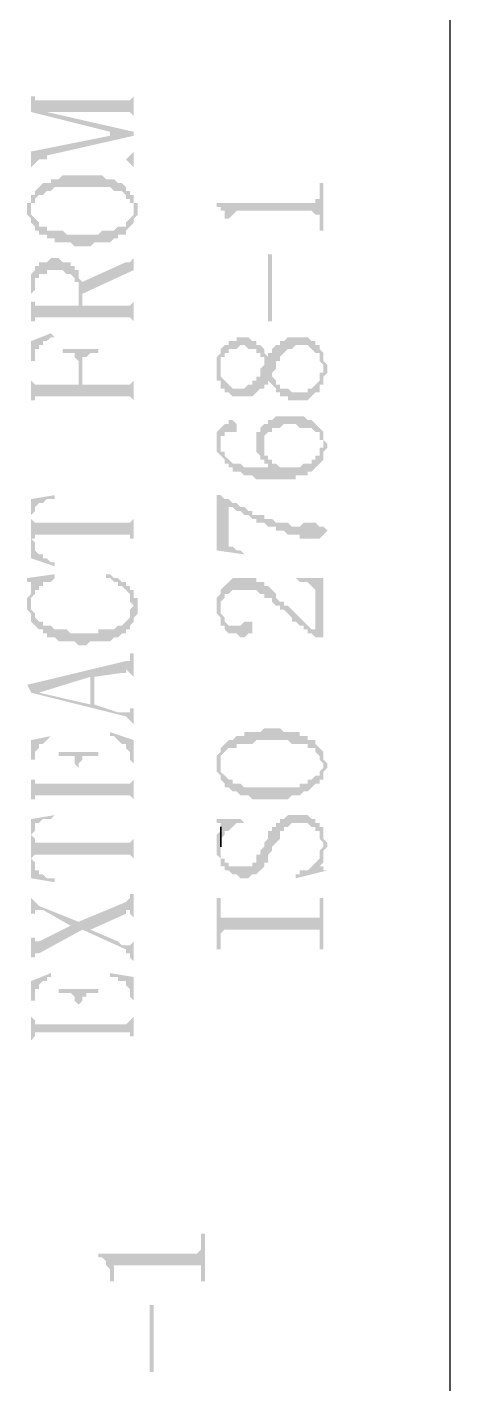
# Model space of a CAD drawing. Header units: millimetres. Extents: x 7018 to 13530, y 4187 to 5692.
# Drawn here: x 8896.66 to 8901.49, y 5595.41 to 5610.91 of the extents above; entities that cross this region are included whole.
import ezdxf

# ---------------------------------------------------------------- set-up
doc = ezdxf.new("R2010")
doc.units = ezdxf.units.MM

msp = doc.modelspace()

# ---------------------------------------------------------------- hatches: boundary and pattern name
at = {"transparency": 33554559}
for points in [[(8896.709, 5610.17), (8896.709, 5609.945), (8897.612, 5609.719), (8897.612, 5609.674), (8897.882, 5609.674), (8897.882, 5609.719), (8896.889, 5609.945), (8896.889, 5609.945), (8896.799, 5610.08), (8896.754, 5610.08), (8896.754, 5610.125), (8896.709, 5610.125)], [(8896.799, 5610.08), (8896.889, 5609.945), (8897.837, 5609.945), (8897.882, 5609.899), (8897.882, 5609.854), (8897.882, 5610.17), (8897.882, 5610.125), (8897.882, 5610.125), (8897.837, 5610.08), (8897.792, 5610.08)], [(8896.709, 5609.493), (8896.709, 5609.313), (8896.709, 5609.313), (8896.754, 5609.358), (8896.754, 5609.358), (8896.799, 5609.403), (8896.889, 5609.448), (8897.882, 5609.674), (8897.612, 5609.674)], [(8896.799, 5609.403), (8897.792, 5609.403), (8897.837, 5609.358), (8897.837, 5609.358), (8897.882, 5609.313), (8897.882, 5609.493), (8897.882, 5609.493), (8897.837, 5609.448), (8897.837, 5609.448), (8897.792, 5609.403), (8896.889, 5609.403), (8896.889, 5609.448)], [(8896.709, 5608.997), (8896.709, 5608.816), (8896.709, 5608.906), (8896.754, 5608.906), (8896.754, 5608.952), (8896.799, 5608.997), (8896.844, 5608.997), (8896.889, 5609.042), (8896.935, 5609.042), (8896.98, 5609.087), (8897.612, 5609.087), (8897.657, 5609.042), (8897.747, 5609.042), (8897.792, 5608.997), (8897.792, 5608.952), (8897.837, 5608.952), (8897.837, 5608.906), (8897.882, 5608.906), (8897.882, 5608.816), (8897.882, 5608.997), (8897.837, 5608.997), (8897.837, 5609.042), (8897.792, 5609.042), (8897.792, 5609.087), (8897.747, 5609.132), (8897.702, 5609.132), (8897.657, 5609.177), (8897.566, 5609.177), (8897.521, 5609.222), (8897.07, 5609.222), (8897.025, 5609.177), (8896.935, 5609.177), (8896.935, 5609.132), (8896.844, 5609.132), (8896.799, 5609.087), (8896.799, 5609.087), (8896.754, 5609.042), (8896.754, 5608.997)], [(8898.83, 5608.906), (8898.83, 5608.861), (8898.875, 5608.861), (8898.875, 5608.816), (8898.92, 5608.816), (8898.92, 5608.726), (8898.966, 5608.726), (8898.966, 5608.591), (8898.966, 5608.726), (8899.011, 5608.771), (8899.011, 5608.771), (8899.056, 5608.816), (8899.913, 5608.816), (8899.958, 5608.771), (8900.004, 5608.771), (8900.004, 5608.726), (8900.004, 5608.591), (8900.049, 5608.591), (8900.049, 5609.132), (8900.004, 5609.132), (8900.004, 5608.997), (8900.004, 5608.952), (8899.958, 5608.952), (8899.958, 5608.906), (8899.913, 5608.906)], [(8896.664, 5608.816), (8896.664, 5608.771), (8896.664, 5608.771), (8896.709, 5608.726), (8896.709, 5608.681), (8896.709, 5608.681), (8896.754, 5608.636), (8896.754, 5608.591), (8896.799, 5608.591), (8896.799, 5608.545), (8896.889, 5608.545), (8896.889, 5608.5), (8896.98, 5608.5), (8896.98, 5608.455), (8897.16, 5608.455), (8897.205, 5608.41), (8897.386, 5608.41), (8897.431, 5608.455), (8897.612, 5608.455), (8897.657, 5608.5), (8897.702, 5608.5), (8897.702, 5608.545), (8897.792, 5608.545), (8897.792, 5608.591), (8897.837, 5608.636), (8897.837, 5608.636), (8897.882, 5608.681), (8897.882, 5608.726), (8897.928, 5608.771), (8897.928, 5608.906), (8897.882, 5608.906), (8897.882, 5608.997), (8897.882, 5608.816), (8897.882, 5608.771), (8897.882, 5608.771), (8897.837, 5608.726), (8897.837, 5608.726), (8897.792, 5608.681), (8897.792, 5608.636), (8897.702, 5608.636), (8897.657, 5608.591), (8897.521, 5608.591), (8897.476, 5608.545), (8897.115, 5608.545), (8897.07, 5608.591), (8896.889, 5608.591), (8896.889, 5608.636), (8896.799, 5608.636), (8896.799, 5608.681), (8896.754, 5608.726), (8896.754, 5608.726), (8896.709, 5608.771), (8896.709, 5608.816), (8896.709, 5608.997), (8896.709, 5608.906), (8896.664, 5608.906), (8896.664, 5608.861)], [(8896.709, 5607.914), (8896.709, 5607.507), (8896.709, 5607.868), (8896.754, 5607.914), (8896.754, 5608.004), (8896.754, 5608.049), (8896.799, 5608.049), (8896.799, 5608.094), (8896.889, 5608.094), (8896.889, 5608.139), (8897.07, 5608.139), (8897.115, 5608.094), (8897.16, 5608.094), (8897.205, 5608.049), (8897.205, 5608.004), (8897.251, 5608.004), (8897.251, 5607.733), (8897.251, 5608.139), (8897.205, 5608.139), (8897.205, 5608.184), (8897.16, 5608.184), (8897.16, 5608.229), (8897.07, 5608.229), (8897.025, 5608.275), (8896.935, 5608.275), (8896.889, 5608.229), (8896.799, 5608.229), (8896.799, 5608.184), (8896.754, 5608.184), (8896.754, 5608.139), (8896.754, 5608.139), (8896.709, 5608.094), (8896.709, 5608.049), (8896.709, 5607.959)], [(8897.296, 5608.004), (8897.296, 5607.868), (8897.882, 5608.139), (8897.882, 5608.32), (8897.882, 5608.275), (8897.882, 5608.275), (8897.837, 5608.229), (8897.792, 5608.229)], [(8899.462, 5607.553), (8899.462, 5608.32), (8899.417, 5608.32), (8899.417, 5607.553)], [(8896.709, 5607.553), (8896.754, 5607.553), (8896.754, 5607.598), (8897.837, 5607.598), (8897.882, 5607.553), (8897.882, 5607.507), (8897.882, 5607.823), (8897.882, 5607.778), (8897.882, 5607.778), (8897.837, 5607.733), (8897.296, 5607.733), (8897.296, 5608.004), (8897.296, 5608.004), (8897.251, 5608.049), (8897.251, 5608.094), (8897.251, 5607.733), (8896.754, 5607.733), (8896.754, 5607.778), (8896.709, 5607.778), (8896.709, 5607.868)], [(8896.709, 5607.327), (8896.709, 5606.605), (8896.709, 5607.101), (8896.754, 5607.101), (8896.754, 5607.237), (8896.799, 5607.237), (8896.799, 5607.282), (8896.844, 5607.282), (8896.844, 5607.327), (8896.889, 5607.327), (8896.935, 5607.372), (8896.98, 5607.372), (8896.935, 5607.417)], [(8898.83, 5607.011), (8898.83, 5606.876), (8898.875, 5606.876), (8898.875, 5606.785), (8898.92, 5606.785), (8898.92, 5606.74), (8898.966, 5606.74), (8899.011, 5606.695), (8899.236, 5606.695), (8899.281, 5606.74), (8899.281, 5606.74), (8899.327, 5606.785), (8899.372, 5606.785), (8899.372, 5606.83), (8899.417, 5606.83), (8899.417, 5606.876), (8899.417, 5606.876), (8899.462, 5606.83), (8899.462, 5606.966), (8899.462, 5606.966), (8899.507, 5607.011), (8899.507, 5607.101), (8899.552, 5607.101), (8899.552, 5607.146), (8899.597, 5607.191), (8899.597, 5607.191), (8899.643, 5607.237), (8899.688, 5607.237), (8899.733, 5607.282), (8899.868, 5607.282), (8899.913, 5607.237), (8899.913, 5607.237), (8899.958, 5607.191), (8900.004, 5607.191), (8900.004, 5607.146), (8900.004, 5607.101), (8900.049, 5607.056), (8900.049, 5606.83), (8900.049, 5606.921), (8900.049, 5606.921), (8900.094, 5606.966), (8900.094, 5607.056), (8900.049, 5607.101), (8900.049, 5607.146), (8900.049, 5607.191), (8900.004, 5607.237), (8900.004, 5607.282), (8899.958, 5607.282), (8899.958, 5607.327), (8899.913, 5607.327), (8899.868, 5607.372), (8899.643, 5607.372), (8899.597, 5607.327), (8899.552, 5607.327), (8899.552, 5607.282), (8899.507, 5607.282), (8899.462, 5607.237), (8899.462, 5607.191), (8899.417, 5607.191), (8899.417, 5607.146), (8899.417, 5607.146), (8899.372, 5607.191), (8899.372, 5607.101), (8899.372, 5607.056), (8899.327, 5607.011), (8899.327, 5606.921), (8899.281, 5606.921), (8899.281, 5606.876), (8899.236, 5606.876), (8899.236, 5606.83), (8899.191, 5606.83), (8899.146, 5606.785), (8899.011, 5606.785), (8898.966, 5606.83), (8898.966, 5606.83), (8898.92, 5606.876), (8898.92, 5606.876), (8898.875, 5606.921), (8898.875, 5606.966), (8898.875, 5607.191), (8898.875, 5607.191), (8898.83, 5607.146), (8898.83, 5607.056)], [(8898.875, 5607.191), (8898.875, 5607.011), (8898.875, 5607.146), (8898.92, 5607.146), (8898.92, 5607.191), (8898.966, 5607.191), (8898.966, 5607.237), (8899.056, 5607.237), (8899.101, 5607.282), (8899.146, 5607.282), (8899.191, 5607.237), (8899.281, 5607.237), (8899.281, 5607.191), (8899.327, 5607.191), (8899.327, 5607.146), (8899.372, 5607.146), (8899.372, 5607.101), (8899.372, 5607.191), (8899.372, 5607.237), (8899.327, 5607.282), (8899.281, 5607.282), (8899.281, 5607.327), (8899.236, 5607.327), (8899.191, 5607.372), (8899.056, 5607.372), (8899.056, 5607.327), (8898.966, 5607.327), (8898.966, 5607.282), (8898.92, 5607.282), (8898.875, 5607.237)], [(8897.07, 5607.237), (8897.07, 5607.191), (8897.205, 5607.191), (8897.205, 5607.146), (8897.205, 5607.146), (8897.251, 5607.101), (8897.251, 5606.83), (8897.296, 5607.056), (8897.296, 5607.146), (8897.341, 5607.146), (8897.386, 5607.191), (8897.476, 5607.191), (8897.476, 5607.237)], [(8896.709, 5606.65), (8896.754, 5606.65), (8896.754, 5606.695), (8897.837, 5606.695), (8897.882, 5606.65), (8897.882, 5606.605), (8897.882, 5606.921), (8897.882, 5606.876), (8897.882, 5606.876), (8897.837, 5606.83), (8897.296, 5606.83), (8897.296, 5607.056), (8897.251, 5606.83), (8896.754, 5606.83), (8896.709, 5606.876), (8896.709, 5607.056)], [(8899.462, 5606.83), (8899.462, 5606.83), (8899.507, 5606.785), (8899.507, 5606.74), (8899.552, 5606.74), (8899.552, 5606.695), (8899.643, 5606.695), (8899.643, 5606.65), (8899.868, 5606.65), (8899.913, 5606.695), (8899.913, 5606.695), (8899.958, 5606.74), (8900.004, 5606.74), (8900.004, 5606.83), (8900.049, 5606.83), (8900.049, 5607.011), (8900.049, 5606.966), (8900.004, 5606.966), (8900.004, 5606.876), (8900.004, 5606.876), (8899.958, 5606.83), (8899.958, 5606.83), (8899.913, 5606.785), (8899.868, 5606.785), (8899.868, 5606.74), (8899.688, 5606.74), (8899.643, 5606.785), (8899.552, 5606.785), (8899.552, 5606.83), (8899.507, 5606.83), (8899.507, 5606.876), (8899.462, 5606.921), (8899.462, 5606.921)], [(8899.281, 5606.153), (8899.281, 5606.063), (8899.327, 5606.018), (8899.327, 5605.973), (8899.372, 5605.973), (8899.372, 5606.199), (8899.372, 5606.244), (8899.417, 5606.289), (8899.462, 5606.289), (8899.462, 5606.334), (8899.552, 5606.334), (8899.597, 5606.379), (8899.733, 5606.379), (8899.778, 5606.334), (8899.913, 5606.334), (8899.958, 5606.289), (8900.004, 5606.289), (8900.004, 5606.199), (8900.049, 5606.199), (8900.049, 5605.973), (8900.049, 5606.063), (8900.094, 5606.108), (8900.094, 5606.153), (8900.094, 5606.153), (8900.049, 5606.199), (8900.049, 5606.244), (8900.049, 5606.289), (8900.004, 5606.334), (8900.004, 5606.334), (8899.958, 5606.379), (8899.958, 5606.379), (8899.913, 5606.424), (8899.868, 5606.424), (8899.823, 5606.469), (8899.507, 5606.469), (8899.462, 5606.424), (8899.417, 5606.424), (8899.417, 5606.379), (8899.372, 5606.379), (8899.327, 5606.334), (8899.327, 5606.289), (8899.281, 5606.289), (8899.281, 5606.199)], [(8898.83, 5606.199), (8898.83, 5606.108), (8898.83, 5606.063), (8898.875, 5606.018), (8898.875, 5606.018), (8898.92, 5605.973), (8898.92, 5605.928), (8898.966, 5605.928), (8898.966, 5605.883), (8899.011, 5605.883), (8899.011, 5605.837), (8899.101, 5605.837), (8899.146, 5605.792), (8899.236, 5605.792), (8899.281, 5605.747), (8899.733, 5605.747), (8899.733, 5605.792), (8899.868, 5605.792), (8899.868, 5605.837), (8899.913, 5605.837), (8899.958, 5605.883), (8899.958, 5605.883), (8900.004, 5605.928), (8900.004, 5605.928), (8900.049, 5605.973), (8900.049, 5606.153), (8900.049, 5606.108), (8900.004, 5606.108), (8900.004, 5606.018), (8899.958, 5606.018), (8899.958, 5605.973), (8899.913, 5605.973), (8899.913, 5605.928), (8899.823, 5605.928), (8899.778, 5605.883), (8899.552, 5605.883), (8899.507, 5605.928), (8899.462, 5605.883), (8899.146, 5605.883), (8899.101, 5605.928), (8899.011, 5605.928), (8898.966, 5605.973), (8898.966, 5605.973), (8898.92, 5606.018), (8898.92, 5606.063), (8898.875, 5606.063), (8898.875, 5606.153), (8898.875, 5606.334), (8898.83, 5606.289), (8898.83, 5606.244), (8898.83, 5606.244)], [(8898.875, 5606.334), (8898.875, 5606.153), (8898.875, 5606.244), (8898.92, 5606.244), (8898.92, 5606.289), (8899.056, 5606.289), (8899.056, 5606.379), (8899.056, 5606.379), (8899.011, 5606.424), (8898.966, 5606.424), (8898.966, 5606.379), (8898.92, 5606.379)], [(8899.372, 5605.973), (8899.372, 5605.928), (8899.417, 5605.928), (8899.417, 5605.883), (8899.462, 5605.883), (8899.507, 5605.928), (8899.462, 5605.928), (8899.462, 5605.973), (8899.417, 5605.973), (8899.417, 5606.018), (8899.372, 5606.018), (8899.372, 5606.063), (8899.372, 5606.153)], [(8896.709, 5605.522), (8896.709, 5605.296), (8896.709, 5605.341), (8896.754, 5605.386), (8896.754, 5605.431), (8896.754, 5605.431), (8896.799, 5605.476), (8896.844, 5605.476), (8896.889, 5605.522), (8896.98, 5605.522), (8896.98, 5605.567)], [(8898.83, 5605.567), (8898.83, 5604.935), (8899.146, 5604.89), (8899.146, 5604.89), (8899.101, 5604.935), (8899.056, 5604.935), (8899.011, 5604.98), (8898.966, 5604.98), (8898.966, 5605.476), (8898.92, 5605.522), (8898.875, 5605.567)], [(8896.709, 5605.522), (8896.709, 5604.845), (8896.98, 5604.754), (8896.98, 5604.799), (8896.935, 5604.799), (8896.889, 5604.845), (8896.844, 5604.845), (8896.844, 5604.89), (8896.799, 5604.89), (8896.754, 5604.935), (8896.754, 5605.025), (8896.709, 5605.07), (8896.709, 5605.296)], [(8898.92, 5605.522), (8898.966, 5605.476), (8898.966, 5605.431), (8899.011, 5605.431), (8899.056, 5605.386), (8899.101, 5605.386), (8899.146, 5605.341), (8899.191, 5605.341), (8899.236, 5605.296), (8899.281, 5605.296), (8899.281, 5605.251), (8899.372, 5605.251), (8899.417, 5605.206), (8899.507, 5605.206), (8899.507, 5605.161), (8899.597, 5605.161), (8899.643, 5605.115), (8899.778, 5605.115), (8899.778, 5605.07), (8900.004, 5605.07), (8900.049, 5605.115), (8900.049, 5605.115), (8900.094, 5605.161), (8900.049, 5605.206), (8900.004, 5605.206), (8899.958, 5605.251), (8899.823, 5605.251), (8899.778, 5605.206), (8899.688, 5605.206), (8899.643, 5605.251), (8899.507, 5605.251), (8899.462, 5605.296), (8899.372, 5605.296), (8899.372, 5605.341), (8899.236, 5605.341), (8899.236, 5605.386), (8899.191, 5605.386), (8899.146, 5605.431), (8899.101, 5605.431), (8899.056, 5605.476), (8899.011, 5605.476), (8898.966, 5605.522)], [(8896.709, 5605.296), (8896.709, 5605.07), (8896.754, 5605.07), (8896.754, 5605.115), (8897.837, 5605.115), (8897.837, 5605.07), (8897.882, 5605.07), (8897.882, 5604.98), (8897.882, 5605.341), (8897.882, 5605.296), (8897.882, 5605.296), (8897.837, 5605.251), (8896.754, 5605.251)], [(8896.664, 5604.619), (8896.664, 5604.574), (8896.709, 5604.574), (8896.709, 5604.168), (8896.709, 5604.393), (8896.754, 5604.438), (8896.754, 5604.484), (8896.799, 5604.484), (8896.799, 5604.529), (8896.844, 5604.529), (8896.844, 5604.574), (8896.935, 5604.574), (8896.98, 5604.619), (8896.98, 5604.664)], [(8897.566, 5604.619), (8897.612, 5604.619), (8897.657, 5604.574), (8897.702, 5604.574), (8897.702, 5604.529), (8897.747, 5604.529), (8897.792, 5604.484), (8897.792, 5604.484), (8897.837, 5604.438), (8897.837, 5604.393), (8897.837, 5604.348), (8897.882, 5604.303), (8897.882, 5604.484), (8897.837, 5604.484), (8897.837, 5604.529), (8897.792, 5604.529), (8897.792, 5604.574), (8897.747, 5604.574), (8897.702, 5604.619), (8897.657, 5604.619), (8897.612, 5604.664), (8897.566, 5604.664)], [(8898.83, 5604.303), (8898.83, 5604.213), (8898.83, 5604.213), (8898.875, 5604.168), (8898.875, 5604.122), (8898.875, 5604.348), (8898.875, 5604.348), (8898.92, 5604.393), (8898.92, 5604.438), (8898.966, 5604.438), (8899.011, 5604.484), (8899.281, 5604.484), (8899.327, 5604.438), (8899.372, 5604.438), (8899.372, 5604.393), (8899.462, 5604.393), (8899.462, 5604.348), (8899.507, 5604.303), (8899.552, 5604.303), (8899.552, 5604.258), (8899.597, 5604.258), (8899.643, 5604.213), (8899.643, 5604.213), (8899.688, 5604.168), (8899.688, 5604.122), (8899.733, 5604.122), (8899.778, 5604.077), (8899.823, 5604.077), (8899.823, 5604.032), (8899.868, 5604.032), (8899.868, 5603.987), (8899.913, 5603.987), (8899.958, 5603.942), (8899.958, 5604.032), (8899.913, 5604.032), (8899.868, 5604.077), (8899.868, 5604.077), (8899.823, 5604.122), (8899.778, 5604.168), (8899.778, 5604.168), (8899.733, 5604.213), (8899.733, 5604.213), (8899.688, 5604.258), (8899.688, 5604.258), (8899.643, 5604.303), (8899.597, 5604.303), (8899.597, 5604.348), (8899.552, 5604.348), (8899.507, 5604.393), (8899.507, 5604.438), (8899.462, 5604.484), (8899.462, 5604.484), (8899.417, 5604.529), (8899.372, 5604.529), (8899.372, 5604.574), (8899.281, 5604.574), (8899.281, 5604.619), (8899.011, 5604.619), (8898.966, 5604.574), (8898.966, 5604.574), (8898.92, 5604.529), (8898.92, 5604.529), (8898.875, 5604.484), (8898.875, 5604.438), (8898.83, 5604.393), (8898.83, 5604.348)], [(8899.733, 5604.619), (8899.733, 5604.619), (8899.778, 5604.574), (8899.868, 5604.574), (8899.913, 5604.529), (8899.913, 5604.529), (8899.958, 5604.484), (8899.958, 5603.942), (8900.049, 5603.942), (8900.049, 5604.619)], [(8896.664, 5604.348), (8896.664, 5604.303), (8896.664, 5604.258), (8896.709, 5604.213), (8896.709, 5604.168), (8896.709, 5604.529), (8896.709, 5604.484), (8896.709, 5604.438), (8896.664, 5604.393)], [(8896.709, 5604.168), (8896.709, 5604.122), (8896.754, 5604.077), (8896.754, 5604.077), (8896.799, 5604.032), (8896.844, 5604.032), (8896.844, 5603.987), (8896.889, 5603.987), (8896.889, 5603.942), (8896.98, 5603.942), (8897.025, 5603.897), (8897.205, 5603.897), (8897.251, 5603.852), (8897.341, 5603.852), (8897.386, 5603.897), (8897.612, 5603.897), (8897.657, 5603.942), (8897.702, 5603.942), (8897.747, 5603.987), (8897.792, 5603.987), (8897.792, 5604.032), (8897.837, 5604.032), (8897.837, 5604.077), (8897.882, 5604.122), (8897.882, 5604.168), (8897.928, 5604.213), (8897.928, 5604.303), (8897.928, 5604.393), (8897.882, 5604.393), (8897.882, 5604.484), (8897.882, 5604.303), (8897.882, 5604.303), (8897.837, 5604.258), (8897.837, 5604.168), (8897.837, 5604.168), (8897.792, 5604.122), (8897.792, 5604.122), (8897.747, 5604.077), (8897.702, 5604.077), (8897.657, 5604.032), (8897.476, 5604.032), (8897.476, 5603.987), (8897.16, 5603.987), (8897.115, 5604.032), (8896.98, 5604.032), (8896.935, 5604.077), (8896.844, 5604.077), (8896.844, 5604.122), (8896.799, 5604.122), (8896.754, 5604.168), (8896.754, 5604.213), (8896.709, 5604.258), (8896.709, 5604.303)], [(8898.875, 5604.122), (8898.875, 5604.077), (8898.92, 5604.077), (8898.92, 5604.032), (8898.92, 5604.032), (8898.966, 5603.987), (8899.056, 5603.987), (8899.101, 5603.942), (8899.146, 5603.942), (8899.191, 5603.987), (8899.236, 5603.987), (8899.236, 5604.032), (8899.236, 5604.122), (8899.146, 5604.122), (8899.101, 5604.077), (8898.966, 5604.077), (8898.92, 5604.122), (8898.92, 5604.168), (8898.875, 5604.213), (8898.875, 5604.258)], [(8896.664, 5603.4), (8896.709, 5603.31), (8896.799, 5603.31), (8897.386, 5603.491), (8897.386, 5603.175), (8897.431, 5603.491), (8897.747, 5603.536), (8897.792, 5603.536), (8897.792, 5603.581), (8897.837, 5603.536), (8897.837, 5603.536), (8897.882, 5603.491), (8897.882, 5603.761), (8897.837, 5603.761), (8897.837, 5603.671), (8897.792, 5603.671)], [(8896.709, 5603.31), (8897.792, 5603.039), (8897.837, 5602.994), (8897.837, 5602.994), (8897.882, 5602.949), (8897.882, 5602.904), (8897.882, 5603.175), (8897.882, 5603.13), (8897.837, 5603.13), (8897.837, 5603.084), (8897.702, 5603.084), (8897.431, 5603.175), (8897.431, 5603.491), (8897.386, 5603.175), (8896.799, 5603.31), (8896.799, 5603.31)], [(8898.875, 5602.633), (8898.875, 5602.498), (8898.875, 5602.543), (8898.875, 5602.588), (8898.92, 5602.633), (8898.92, 5602.633), (8898.966, 5602.678), (8899.056, 5602.678), (8899.056, 5602.723), (8899.236, 5602.723), (8899.281, 5602.768), (8899.643, 5602.768), (8899.688, 5602.723), (8899.868, 5602.723), (8899.868, 5602.678), (8899.958, 5602.678), (8899.958, 5602.633), (8900.004, 5602.588), (8900.004, 5602.543), (8900.049, 5602.498), (8900.049, 5602.633), (8900.004, 5602.678), (8900.004, 5602.678), (8899.958, 5602.723), (8899.958, 5602.768), (8899.868, 5602.768), (8899.868, 5602.814), (8899.778, 5602.814), (8899.778, 5602.859), (8899.597, 5602.859), (8899.552, 5602.904), (8899.372, 5602.904), (8899.327, 5602.859), (8899.146, 5602.859), (8899.146, 5602.814), (8899.056, 5602.814), (8899.011, 5602.768), (8898.966, 5602.768), (8898.92, 5602.723), (8898.92, 5602.723), (8898.875, 5602.678)], [(8896.709, 5602.768), (8896.709, 5602.046), (8896.709, 5602.543), (8896.754, 5602.543), (8896.754, 5602.588), (8896.754, 5602.633), (8896.799, 5602.678), (8896.799, 5602.723), (8896.844, 5602.723), (8896.889, 5602.768), (8896.889, 5602.768), (8896.935, 5602.814), (8896.935, 5602.814)], [(8897.612, 5602.814), (8897.657, 5602.814), (8897.702, 5602.768), (8897.702, 5602.768), (8897.747, 5602.723), (8897.792, 5602.723), (8897.792, 5602.678), (8897.792, 5602.678), (8897.837, 5602.633), (8897.837, 5602.543), (8897.882, 5602.498), (8897.882, 5602.046), (8897.882, 5602.768), (8897.612, 5602.859)], [(8897.025, 5602.633), (8897.025, 5602.588), (8897.205, 5602.588), (8897.205, 5602.498), (8897.251, 5602.453), (8897.251, 5602.272), (8897.251, 5602.498), (8897.296, 5602.543), (8897.296, 5602.588), (8897.476, 5602.588), (8897.476, 5602.633)], [(8898.83, 5602.498), (8898.83, 5602.407), (8898.83, 5602.407), (8898.875, 5602.362), (8898.875, 5602.317), (8898.875, 5602.317), (8898.92, 5602.272), (8898.92, 5602.227), (8898.966, 5602.227), (8899.011, 5602.182), (8899.056, 5602.182), (8899.101, 5602.137), (8899.191, 5602.137), (8899.236, 5602.092), (8899.643, 5602.092), (8899.688, 5602.137), (8899.778, 5602.137), (8899.823, 5602.182), (8899.868, 5602.182), (8899.913, 5602.227), (8899.913, 5602.227), (8899.958, 5602.272), (8900.004, 5602.272), (8900.004, 5602.317), (8900.049, 5602.317), (8900.049, 5602.407), (8900.049, 5602.407), (8900.094, 5602.453), (8900.094, 5602.498), (8900.094, 5602.498), (8900.049, 5602.543), (8900.049, 5602.633), (8900.049, 5602.498), (8900.049, 5602.453), (8900.004, 5602.407), (8900.004, 5602.362), (8899.958, 5602.362), (8899.913, 5602.317), (8899.868, 5602.317), (8899.868, 5602.272), (8899.778, 5602.272), (8899.778, 5602.227), (8899.146, 5602.227), (8899.101, 5602.272), (8899.011, 5602.272), (8899.011, 5602.317), (8898.966, 5602.317), (8898.92, 5602.362), (8898.92, 5602.362), (8898.875, 5602.407), (8898.875, 5602.633), (8898.875, 5602.633), (8898.83, 5602.588), (8898.83, 5602.543), (8898.83, 5602.543)], [(8896.709, 5602.092), (8896.754, 5602.092), (8896.754, 5602.137), (8897.837, 5602.137), (8897.882, 5602.092), (8897.882, 5602.317), (8897.882, 5602.317), (8897.837, 5602.272), (8897.251, 5602.272), (8897.251, 5602.453), (8897.251, 5602.272), (8896.754, 5602.272), (8896.754, 5602.317), (8896.709, 5602.317), (8896.709, 5602.543)], [(8896.709, 5601.866), (8896.709, 5601.685), (8896.709, 5601.685), (8896.754, 5601.73), (8896.754, 5601.776), (8896.754, 5601.821), (8896.799, 5601.821), (8896.844, 5601.866), (8896.935, 5601.866), (8896.98, 5601.911), (8896.98, 5601.911)], [(8896.709, 5601.866), (8896.709, 5601.189), (8896.98, 5601.144), (8896.98, 5601.189), (8896.889, 5601.189), (8896.844, 5601.234), (8896.799, 5601.234), (8896.799, 5601.279), (8896.754, 5601.279), (8896.754, 5601.369), (8896.709, 5601.415), (8896.709, 5601.685)], [(8898.83, 5601.55), (8898.83, 5601.46), (8898.83, 5601.46), (8898.875, 5601.415), (8898.875, 5601.324), (8898.92, 5601.324), (8898.92, 5601.279), (8898.966, 5601.279), (8899.011, 5601.234), (8899.056, 5601.234), (8899.101, 5601.189), (8899.191, 5601.189), (8899.236, 5601.234), (8899.281, 5601.234), (8899.327, 5601.279), (8899.327, 5601.279), (8899.372, 5601.324), (8899.372, 5601.369), (8899.417, 5601.369), (8899.417, 5601.46), (8899.462, 5601.505), (8899.462, 5601.55), (8899.507, 5601.595), (8899.507, 5601.595), (8899.552, 5601.64), (8899.552, 5601.73), (8899.597, 5601.73), (8899.597, 5601.776), (8899.643, 5601.776), (8899.688, 5601.821), (8899.868, 5601.821), (8899.913, 5601.776), (8899.958, 5601.776), (8899.958, 5601.73), (8900.004, 5601.73), (8900.004, 5601.64), (8900.049, 5601.595), (8900.049, 5601.415), (8900.049, 5601.46), (8900.049, 5601.505), (8900.094, 5601.55), (8900.094, 5601.595), (8900.094, 5601.595), (8900.049, 5601.64), (8900.049, 5601.776), (8900.004, 5601.776), (8900.004, 5601.821), (8899.958, 5601.821), (8899.958, 5601.866), (8899.913, 5601.866), (8899.868, 5601.911), (8899.643, 5601.911), (8899.597, 5601.866), (8899.552, 5601.866), (8899.552, 5601.821), (8899.507, 5601.821), (8899.507, 5601.776), (8899.462, 5601.776), (8899.462, 5601.73), (8899.417, 5601.73), (8899.417, 5601.64), (8899.372, 5601.595), (8899.372, 5601.55), (8899.327, 5601.505), (8899.327, 5601.46), (8899.281, 5601.46), (8899.281, 5601.369), (8899.236, 5601.369), (8899.236, 5601.324), (8898.966, 5601.324), (8898.966, 5601.369), (8898.92, 5601.369), (8898.92, 5601.415), (8898.875, 5601.415), (8898.875, 5601.73), (8898.83, 5601.685), (8898.83, 5601.64), (8898.83, 5601.595)], [(8898.83, 5601.866), (8898.83, 5601.821), (8898.875, 5601.821), (8898.875, 5601.64), (8898.875, 5601.64), (8898.92, 5601.685), (8898.92, 5601.73), (8898.966, 5601.73), (8899.011, 5601.776), (8899.011, 5601.776), (8899.056, 5601.821), (8899.146, 5601.821), (8899.101, 5601.866)], [(8896.709, 5601.685), (8896.709, 5601.415), (8896.754, 5601.46), (8897.837, 5601.46), (8897.882, 5601.415), (8897.882, 5601.369), (8897.882, 5601.73), (8897.882, 5601.64), (8897.882, 5601.64), (8897.837, 5601.595), (8896.754, 5601.595), (8896.754, 5601.64)], [(8900.004, 5601.505), (8900.004, 5601.324), (8900.049, 5601.369), (8900.049, 5601.595), (8900.049, 5601.55)], [(8899.733, 5601.234), (8899.733, 5601.189), (8900.094, 5601.279), (8900.049, 5601.279), (8900.049, 5601.324), (8900.004, 5601.324), (8900.004, 5601.505), (8900.004, 5601.46), (8900.004, 5601.415), (8899.958, 5601.369), (8899.958, 5601.369), (8899.913, 5601.324), (8899.913, 5601.324), (8899.868, 5601.279), (8899.778, 5601.279), (8899.778, 5601.234)], [(8896.709, 5600.557), (8896.709, 5600.241), (8896.709, 5600.286), (8896.754, 5600.286), (8896.754, 5600.331), (8896.799, 5600.331), (8897.296, 5600.602), (8897.386, 5600.602), (8897.792, 5600.783), (8897.792, 5600.828), (8897.837, 5600.828), (8897.837, 5600.783), (8897.882, 5600.738), (8897.882, 5601.053), (8897.882, 5601.008), (8897.837, 5601.008), (8897.837, 5600.963), (8897.837, 5600.963), (8897.792, 5600.918), (8897.251, 5600.692), (8897.16, 5600.647), (8896.799, 5600.467), (8896.754, 5600.467), (8896.754, 5600.512), (8896.709, 5600.512)], [(8896.709, 5601.008), (8896.709, 5600.738), (8896.709, 5600.783), (8896.754, 5600.783), (8896.754, 5600.828), (8896.844, 5600.828), (8897.16, 5600.647), (8897.251, 5600.692), (8896.799, 5600.873), (8896.754, 5600.918), (8896.754, 5600.918), (8896.709, 5600.963)], [(8898.83, 5600.963), (8898.83, 5600.376), (8898.875, 5600.376), (8898.875, 5600.557), (8898.875, 5600.557), (8898.92, 5600.602), (8900.004, 5600.602), (8900.004, 5600.557), (8900.004, 5600.376), (8900.049, 5600.376), (8900.049, 5600.963), (8900.004, 5600.963), (8900.004, 5600.783), (8900.004, 5600.738), (8898.875, 5600.738), (8898.875, 5600.963)], [(8897.296, 5600.602), (8897.792, 5600.376), (8897.792, 5600.331), (8897.837, 5600.331), (8897.837, 5600.286), (8897.882, 5600.241), (8897.882, 5600.467), (8897.882, 5600.467), (8897.837, 5600.422), (8897.747, 5600.422), (8897.702, 5600.467), (8897.386, 5600.602)], [(8896.709, 5600.015), (8896.709, 5599.338), (8896.709, 5599.79), (8896.754, 5599.79), (8896.754, 5599.925), (8896.799, 5599.925), (8896.799, 5599.97), (8896.799, 5599.97), (8896.844, 5600.015), (8896.889, 5600.015), (8896.889, 5600.061), (8896.935, 5600.061), (8896.935, 5600.106)], [(8897.612, 5600.106), (8897.612, 5600.061), (8897.702, 5600.061), (8897.702, 5600.015), (8897.792, 5600.015), (8897.792, 5599.97), (8897.792, 5599.97), (8897.837, 5599.925), (8897.837, 5599.88), (8897.837, 5599.835), (8897.882, 5599.79), (8897.882, 5599.338), (8897.882, 5600.061)], [(8897.025, 5599.925), (8897.025, 5599.88), (8897.16, 5599.88), (8897.205, 5599.835), (8897.205, 5599.79), (8897.251, 5599.745), (8897.251, 5599.519), (8897.251, 5599.745), (8897.251, 5599.745), (8897.296, 5599.79), (8897.296, 5599.835), (8897.341, 5599.835), (8897.341, 5599.88), (8897.476, 5599.88), (8897.476, 5599.925)], [(8896.709, 5599.338), (8896.754, 5599.384), (8896.754, 5599.429), (8897.837, 5599.429), (8897.837, 5599.384), (8897.882, 5599.384), (8897.882, 5599.609), (8897.882, 5599.609), (8897.837, 5599.564), (8897.837, 5599.564), (8897.792, 5599.519), (8897.251, 5599.519), (8897.251, 5599.745), (8897.251, 5599.519), (8896.754, 5599.519), (8896.754, 5599.564), (8896.754, 5599.564), (8896.709, 5599.609), (8896.709, 5599.79)], [(8897.476, 5596.901), (8897.476, 5596.856), (8897.521, 5596.856), (8897.566, 5596.811), (8897.566, 5596.766), (8897.612, 5596.721), (8897.612, 5596.585), (8897.657, 5596.585), (8897.657, 5596.721), (8897.657, 5596.766), (8898.65, 5596.766), (8898.65, 5596.585), (8898.695, 5596.585), (8898.695, 5597.127), (8898.65, 5597.127), (8898.65, 5596.946), (8898.65, 5596.946), (8898.605, 5596.901), (8898.559, 5596.901)], [(8898.108, 5595.547), (8898.108, 5596.315), (8898.063, 5596.315), (8898.063, 5595.547)]]:
    msp.add_hatch(color=256, dxfattribs=at).paths.add_polyline_path(points)

# ---------------------------------------------------------------- linework, layer by layer
msp.add_lwpolyline([(8901.493, 5685.574), (8901.493, 5398.833)])
msp.add_lwpolyline([(8898.875, 5601.73), (8898.875, 5601.55), (8898.875, 5601.776), (8898.875, 5601.776)], close=True)

doc.saveas('drawing.dxf')
